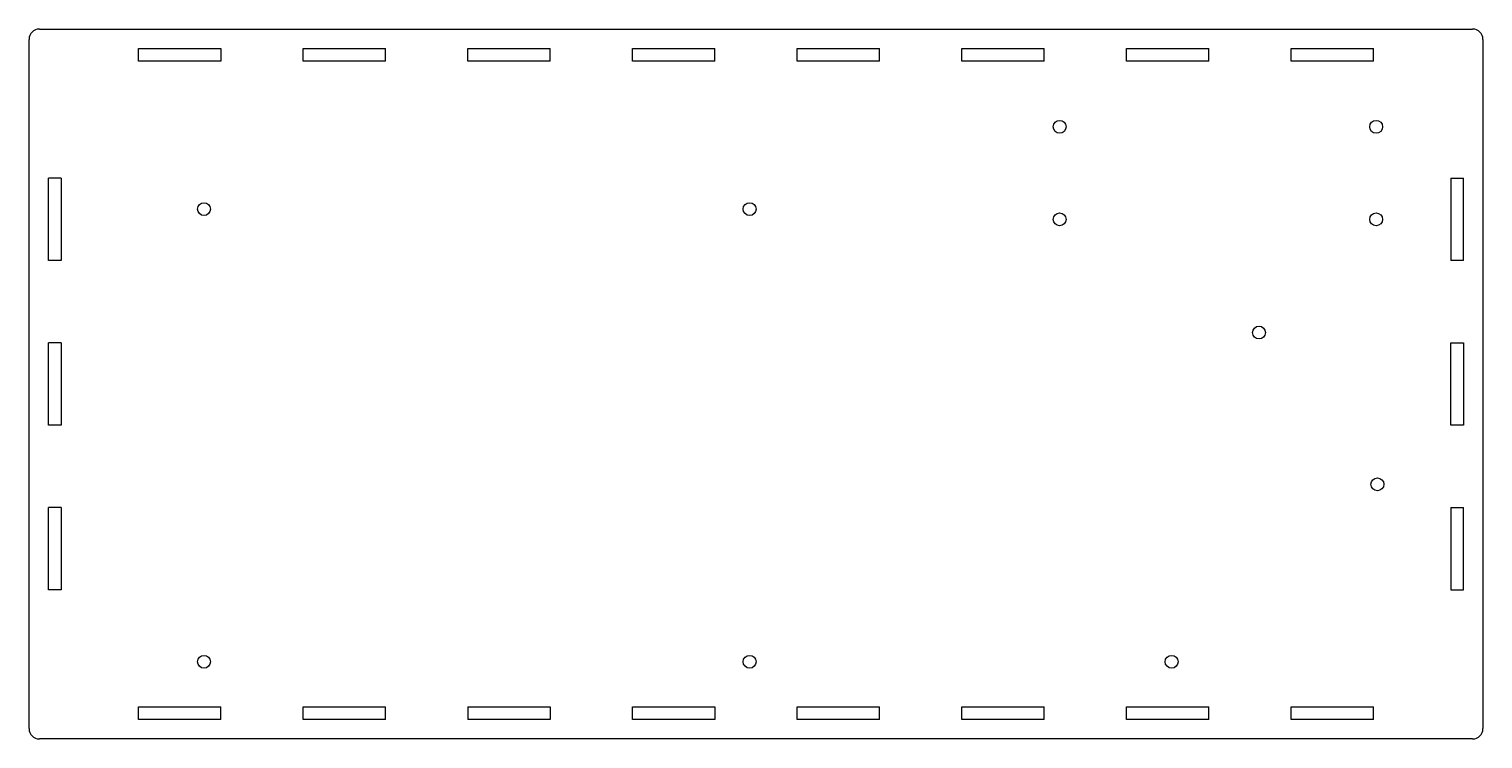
# Model space of a CAD drawing. Extents: x 0 to 359, y -175 to 0.
import ezdxf

# ---------------------------------------------------------------- set-up
doc = ezdxf.new("R2010")
doc.units = 0
doc.header["$MEASUREMENT"] = 0
doc.layers.add('BLACK', color=7, linetype='CONTINUOUS')

msp = doc.modelspace()

# ---------------------------------------------------------------- linework, layer by layer
at = {"layer": 'BLACK', "linetype": 'CONTINUOUS'}
for p, q in [((2.54, 0), (356.235, 0)), ((0, -172.72), (0, -2.54)), ((358.775, -2.54), (358.775, -172.72)), ((26.9875, -7.9375), (26.9875, -4.7625)), ((26.9875, -4.7625), (47.3075, -4.7625)), ((47.3075, -4.7625), (47.3075, -7.9375)), ((67.6275, -7.9375), (67.6275, -4.7625)), ((67.6275, -4.7625), (87.9475, -4.7625)), ((87.9475, -7.9375), (87.9475, -4.7625)), ((108.267, -7.9375), (108.267, -4.7625)), ((108.267, -4.7625), (128.588, -4.7625)), ((128.588, -7.9375), (128.588, -4.7625)), ((148.907, -7.9375), (148.907, -4.7625)), ((148.907, -4.7625), (169.227, -4.7625)), ((169.227, -7.9375), (169.227, -4.7625)), ((189.547, -7.9375), (189.547, -4.7625)), ((189.547, -4.7625), (209.867, -4.7625)), ((209.867, -7.9375), (209.867, -4.7625)), ((230.188, -7.9375), (230.188, -4.7625)), ((230.188, -4.7625), (250.507, -4.7625)), ((250.507, -7.9375), (250.507, -4.7625)), ((270.827, -7.9375), (270.827, -4.7625)), ((270.827, -4.7625), (291.147, -4.7625)), ((291.147, -7.9375), (291.147, -4.7625)), ((311.467, -7.9375), (311.467, -4.7625)), ((311.467, -4.7625), (331.787, -4.7625)), ((331.787, -7.9375), (331.787, -4.7625)), ((47.3075, -7.9375), (26.9875, -7.9375)), ((87.9475, -7.9375), (67.6275, -7.9375)), ((128.588, -7.9375), (108.267, -7.9375)), ((169.227, -7.9375), (148.907, -7.9375)), ((209.867, -7.9375), (189.547, -7.9375)), ((250.507, -7.9375), (230.188, -7.9375)), ((291.147, -7.9375), (270.827, -7.9375)), ((331.787, -7.9375), (311.467, -7.9375)), ((7.9375, -36.83), (4.7625, -36.83)), ((4.7625, -57.15), (4.7625, -36.83)), ((7.9375, -36.83), (7.9375, -57.15)), ((350.837, -36.83), (354.012, -36.83)), ((350.837, -36.83), (350.837, -57.15)), ((354.012, -57.15), (354.012, -36.83)), ((7.9375, -57.15), (4.7625, -57.15)), ((354.012, -57.15), (350.837, -57.15)), ((7.9375, -77.47), (4.7625, -77.47)), ((4.7625, -97.79), (4.7625, -77.47)), ((7.9375, -77.47), (7.9375, -97.79)), ((350.837, -77.47), (354.012, -77.47)), ((350.837, -97.79), (350.837, -77.47)), ((354.012, -77.47), (354.012, -97.79)), ((7.9375, -97.79), (4.7625, -97.79)), ((354.012, -97.79), (350.837, -97.79)), ((7.9375, -118.11), (4.7625, -118.11)), ((4.7625, -138.43), (4.7625, -118.11)), ((7.9375, -118.11), (7.9375, -138.43)), ((350.837, -118.11), (354.012, -118.11)), ((350.837, -118.11), (350.837, -138.43)), ((354.012, -138.43), (354.012, -118.11)), ((7.9375, -138.43), (4.7625, -138.43)), ((350.837, -138.43), (354.012, -138.43)), ((26.9875, -170.498), (26.9875, -167.322)), ((26.9875, -167.322), (47.3075, -167.322)), ((47.3075, -170.498), (47.3075, -167.322)), ((67.6275, -170.498), (67.6275, -167.322)), ((67.6275, -167.322), (87.9475, -167.322)), ((87.9475, -170.498), (87.9475, -167.322)), ((108.267, -167.322), (108.267, -170.498)), ((108.267, -167.322), (128.588, -167.322)), ((128.588, -167.322), (128.588, -170.498)), ((148.907, -170.498), (148.907, -167.322)), ((148.907, -167.322), (169.227, -167.322)), ((169.227, -167.322), (169.227, -170.498)), ((189.547, -170.498), (189.547, -167.322)), ((189.547, -167.322), (209.867, -167.322)), ((209.867, -170.498), (209.867, -167.322)), ((230.188, -170.498), (230.188, -167.322)), ((230.188, -167.322), (250.507, -167.322)), ((250.507, -170.498), (250.507, -167.322)), ((270.827, -170.498), (270.827, -167.322)), ((270.827, -167.322), (291.147, -167.322)), ((291.147, -170.498), (291.147, -167.322)), ((311.467, -170.498), (311.467, -167.322)), ((311.467, -167.322), (331.787, -167.322)), ((331.787, -170.498), (331.787, -167.322)), ((47.3075, -170.498), (26.9875, -170.498)), ((87.9475, -170.498), (67.6275, -170.498)), ((128.588, -170.498), (108.267, -170.498)), ((169.227, -170.498), (148.907, -170.498)), ((209.867, -170.498), (189.547, -170.498)), ((250.507, -170.498), (230.188, -170.498)), ((291.147, -170.498), (270.827, -170.498)), ((331.787, -170.498), (311.467, -170.498)), ((356.235, -175.26), (2.54, -175.26))]:
    msp.add_line(p, q, dxfattribs=at)
at = {"layer": 'BLACK'}
for centre in [(254.317, -24.13), (332.422, -24.13), (43.18, -44.45), (177.8, -44.45), (254.317, -46.99), (332.422, -46.99), (303.53, -74.93), (332.74, -112.395), (43.18, -156.21), (177.8, -156.21), (281.94, -156.21)]:
    msp.add_circle(centre, 1.5875, dxfattribs=at)
for centre, start, end in [((2.54, -2.54), 90, 180), ((356.235, -2.54), 0, 90), ((2.54, -172.72), 180, 270), ((356.235, -172.72), -90, 0)]:
    msp.add_arc(centre, 2.54, start, end, dxfattribs=at)

doc.saveas('drawing.dxf')
